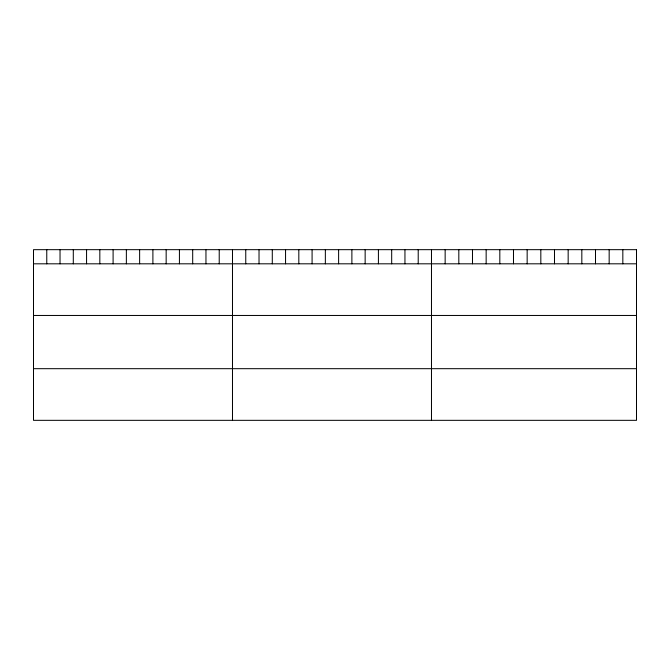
<?xml version="1.0" encoding="UTF-8"?>
<svg xmlns="http://www.w3.org/2000/svg" width="670" height="670" viewBox="0 0 670 670"><rect width="100%" height="100%" fill="white"/><g stroke="black" fill="none" stroke-linecap="round" stroke-linejoin="round"><path stroke-width="1" d="M636.5 276.727L636.5 263.812L33.5 263.812M33.5 315.461L636.5 315.461M33.5 368.684L636.5 368.684M622.832 249.667L622.832 263.812M609.164 249.667L609.164 263.812M595.496 249.667L595.496 263.812M581.828 249.667L581.828 263.812M568.16 249.667L568.16 263.812M554.492 249.667L554.492 263.812M540.824 249.667L540.824 263.812M527.156 249.667L527.156 263.812M513.488 249.667L513.488 263.812M499.82 249.667L499.82 263.812M486.152 249.667L486.152 263.812M472.484 249.667L472.484 263.812M458.816 249.667L458.816 263.812M445.148 249.667L445.148 263.812M431.48 249.667L431.48 420.333M418.214 249.667L418.214 263.812M404.948 249.667L404.948 263.812M391.682 249.667L391.682 263.812M378.416 249.667L378.416 263.812M365.15 249.667L365.15 263.812M351.884 249.667L351.884 263.812M338.618 249.667L338.618 263.812M325.352 249.667L325.352 263.812M312.086 249.667L312.086 263.812M298.82 249.667L298.82 263.812M285.554 249.667L285.554 263.812M272.288 249.667L272.288 263.812M259.022 249.667L259.022 263.812M245.756 249.667L245.756 263.812M232.49 249.667L232.49 420.333M219.224 249.667L219.224 263.812M205.958 249.667L205.958 263.812M192.692 249.667L192.692 263.812M179.426 249.667L179.426 263.812M166.16 249.667L166.16 263.812M152.894 249.667L152.894 263.812M139.628 249.667L139.628 263.812M126.362 249.667L126.362 263.812M113.096 249.667L113.096 263.812M99.83 249.667L99.83 263.812M86.564 249.667L86.564 263.812M73.298 249.667L73.298 263.812M60.032 249.667L60.032 263.812M46.766 249.667L46.766 263.812M636.5 249.667L33.5 249.667L33.5 420.333L636.5 420.333L636.5 249.667"/></g></svg>
